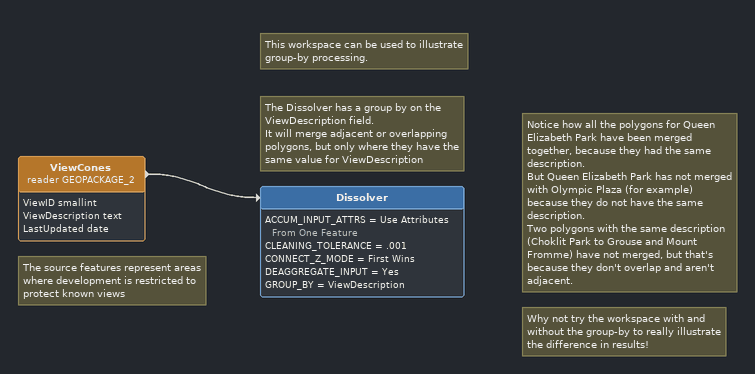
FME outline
Note: The source features represent areas where development is restricted to protect known views
ViewCones (reader GEOPACKAGE_2)
    attributes: ViewID smallint, ViewDescription text, LastUpdated date
    -> Dissolver
Note: The Dissolver has a group by on the ViewDescription field. / It will merge adjacent or overlapping polygons, but only where they have the same value for ViewDescription
Note: This workspace can be used to illustrate group-by processing.
Note: Notice how all the polygons for Queen Elizabeth Park have been merged together, because they had the same description. / But Queen Elizabeth Park has not merged with Olympic Plaza (for example) because they do not have the same description. / Two polygons with the same description (Choklit Park to Grouse and Mount Fromme) have not merged, but that's because they don't overlap and aren't adjacent.
Note: Why not try the workspace with and without the group-by to really illustrate the difference in results!
Dissolver
    ACCUM_INPUT_ATTRS = Use Attributes From One Feature
    CLEANING_TOLERANCE = .001
    CONNECT_Z_MODE = First Wins
    DEAGGREGATE_INPUT = Yes
    GROUP_BY = ViewDescription
